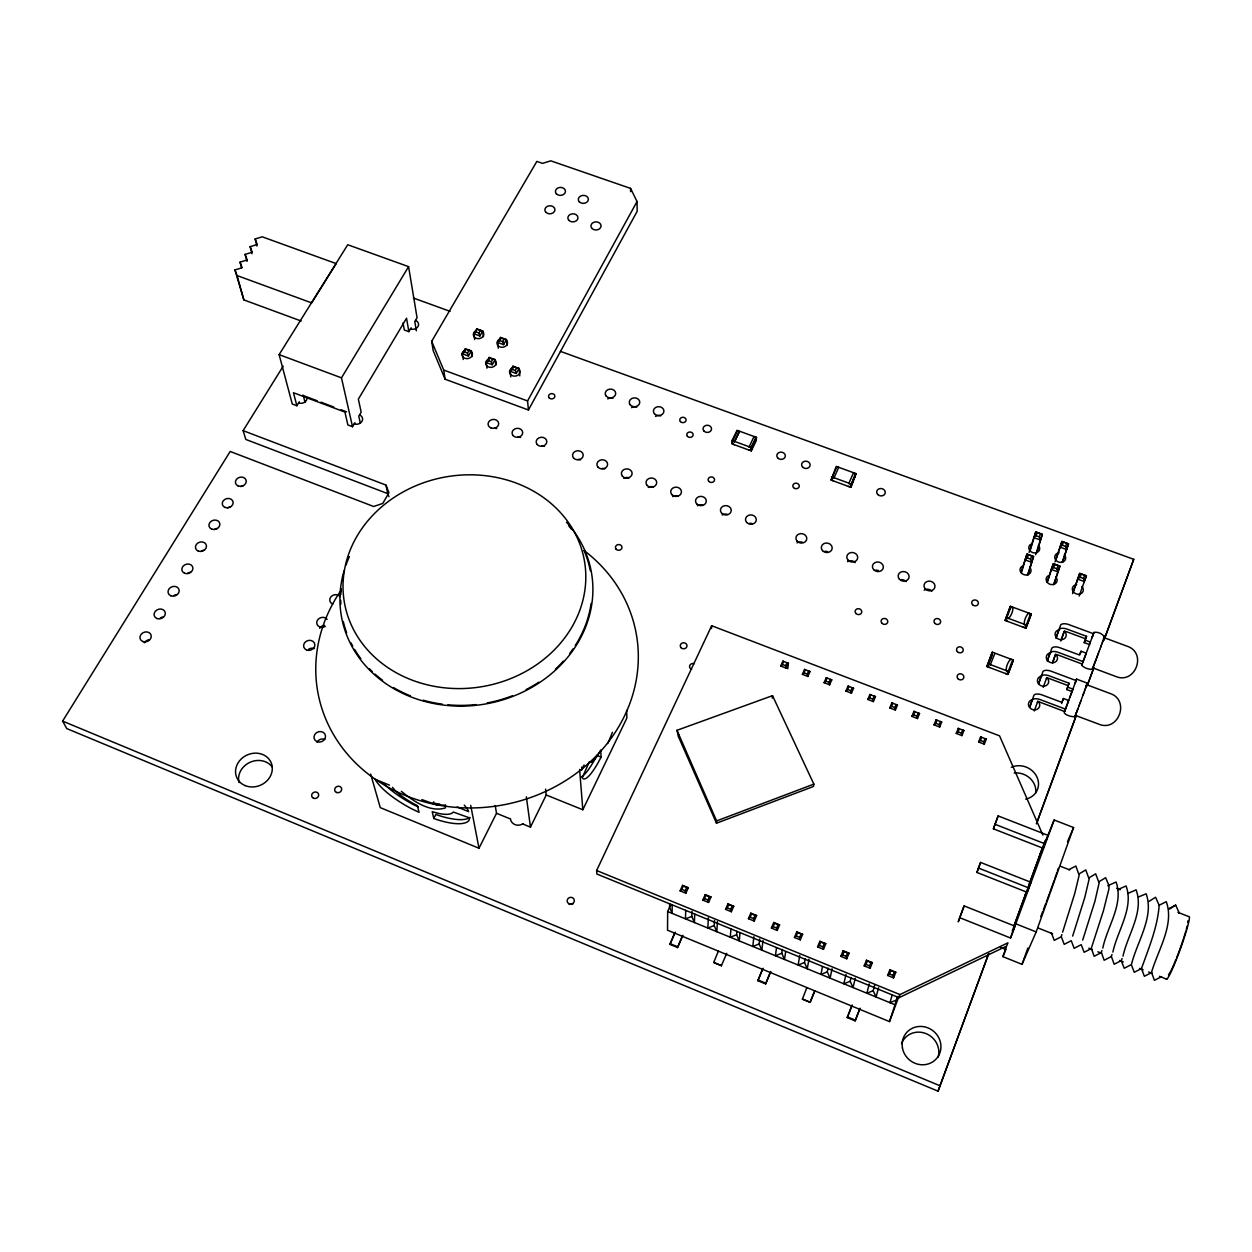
<?xml version="1.0" encoding="UTF-8"?>
<svg xmlns="http://www.w3.org/2000/svg" width="1252" height="1252" viewBox="0 0 1252 1252"><rect width="100%" height="100%" fill="white"/><g stroke="black" fill="none" stroke-linecap="round" stroke-linejoin="round"><path stroke-width="1.5" d="M670.837 904.476L667.66 911.55L667.519 930.189L889.515 1021.601L898.92 996.389M669.601 903.834L669.57 907.293L672.105 913.365L672.214 904.773M682.966 935.307L677.551 947.545L669.914 944.399L674.593 933.1M676.972 730.307L678.584 736.943L716.488 823.206L813.487 786.475L813.847 784.128L772.515 695.658L676.972 730.307L716.613 820.921L716.488 823.206M678.584 736.943L678.631 734.517M677.551 947.545L682.23 936.246M685.72 910.298L685.486 918.843L691.824 916.401L692.012 911.268M694.735 913.991L694.406 922.505L691.824 916.401M711.543 628.504L711.668 625.734L999.566 735.863L1042.9 835.147M732.076 440.501L731.888 443.818L751.31 450.923L756.239 440.688L756.474 437.371L737.052 430.297L732.076 440.501L751.544 447.621L751.31 450.923M732.655 441.095L734.486 441.768L739.447 431.549L737.631 430.891L732.655 441.095L732.514 443.678L734.314 444.71M708.382 917.841L707.834 928.014L714.172 925.557L714.501 920.455M734.486 441.768L739.447 431.549M1141.668 968.062C1148.882 947.701 1157.662 926.918 1159.149 905.274L1166.269 901.675C1174.673 924.758 1157.787 950.409 1151.449 972.632L1144.359 976.294L1141.386 968.234M713.718 962.491L721.418 965.668L713.718 962.491L718.351 951.113M717.459 921.55L716.801 931.691L714.172 925.557M748.884 450.031L750.731 450.329L754.831 441.815M750.731 450.329L750.903 447.762L749.103 446.729M755.66 440.109L755.832 437.527L754.033 436.494L749.072 447.089M730.949 928.812L730.276 937.216L736.614 934.743L736.912 931.378M581.883 766.991L581.617 770.09L584.089 765.003M740.042 932.537L739.275 940.909L736.614 934.743M772.265 698.162L772.515 695.658M753.861 936.746L752.796 946.449L759.15 943.977L759.729 938.969M787.758 668.787L788.384 663.247L782.907 661.15L780.716 666.048L786.209 668.145L788.384 663.247L786.976 662.793L785.661 665.72L786.209 668.145M770.825 971.474L765.629 983.916L757.867 980.723L762.452 969.267M763 940.487L761.842 950.158L759.15 943.977M765.629 983.916L770.199 972.46M831.078 480.064L836.242 466.417L856.024 473.616L850.844 487.294L831.078 480.064L833.441 474.884M832.064 477.403L833.926 478.076L838.715 467.309L836.806 466.996L832.064 477.403L831.735 479.939L833.535 480.971M776.475 948.03L775.426 955.73L781.78 953.241L782.328 949.392M848.371 486.386L850.28 486.699L855.351 473.757L853.535 472.708L848.778 483.507L850.64 484.18M850.844 487.294L856.024 473.616M785.646 951.786L784.503 959.455L781.78 953.241M1064.795 710.886C1060.882 714.61 1076 718.476 1075.155 715.831M799.731 955.511L798.134 965.042L804.488 962.553L805.146 958.719M808.948 959.282L807.258 968.782L804.488 962.553M802.375 999.096L810.201 1002.32L802.375 999.096L806.898 987.578M822.439 966.841L820.952 974.4L827.29 971.896L828.073 968.109M832.064 968.735L830.107 978.156L827.29 971.896M845.976 974.432L843.848 983.79L850.202 981.271L851.078 977.515M855.272 978.235L853.035 987.562L850.202 981.271M860.093 1008.22L855.132 1020.881L847.244 1017.626L851.704 1006.029M855.132 1020.881L859.592 1009.268M869.248 983.947L866.853 993.227L873.192 990.692L874.678 985.121M1074.795 716.911L1075.405 715.408L1098.489 724.047C1118.427 732.764 1130.556 699.962 1109.898 693.42L1086.752 684.734L1086.376 685.626M878.575 987.765L876.071 996.999L873.192 990.692M1111.306 956.262L1114.17 964.259L1121.229 960.613L1124.218 968.266L1131.292 964.619L1134.281 972.288L1141.354 968.625M986.905 666.533L992.273 652.167L1013.291 660.054L1012.367 662.997L1007.907 674.452L986.905 666.533L992.273 652.167M892.081 995.356L889.937 1002.696L896.276 1000.145L897.387 996.467M989.518 667.519L987.656 666.455L988.313 664.186L990.285 664.922L994.792 653.481M1074.998 683.498L1076.61 679.132L1087.331 683.154L1084.968 689.742M1061.414 936.12L1061.868 934.555M1005.106 620.46L1010.395 606.281L1031.21 613.996L1030.255 617.017L1025.904 628.207L1005.106 620.46L1010.395 606.281M1093.372 633.935C1093.685 629.49 1108.975 634.764 1102.887 641.04M1006.53 618.034C1009.644 621.79 1016.092 605.17 1010.943 606.86L1005.841 620.382L1007.688 621.43M1020.912 572.602L1026.953 554.104L1033.573 556.53L1028.002 574.95M1010.254 609.223L1010.943 606.86M1021.491 572.555L1026.953 554.104L1033.573 556.53L1027.469 575.012M889.515 1021.601L897.559 996.827M1029.097 552.398L1035.733 531.959L1042.321 534.354L1036.656 552.993M1030.161 550.614L1035.733 531.959L1042.321 534.354L1035.607 554.777M899.014 997.688L899.953 994.573L1007.954 942.819L1006.624 946.089L899.014 997.688L596.875 874.021L596.641 870.531L711.668 625.734M1005.278 673.466L1007.359 673.889L1011.882 661.776M1087.331 683.154L1085.484 688.35M1007.359 673.889L1008.063 671.62C1003.024 672.418 1009.722 655.485 1012.524 660.133M1007.907 674.452L1013.291 660.054M1023.291 627.236L1025.357 627.628L1030.443 614.09C1027.673 609.505 1021.116 626.094 1026.077 625.296L1025.357 627.628M1025.904 628.207L1031.21 613.996M1029.707 616.438L1030.443 614.09M1046.985 582.18L1053.276 563.729L1059.928 566.154L1053.949 584.481M1047.408 582.07L1053.276 563.729L1059.928 566.154L1053.574 584.59M1054.998 561.866L1061.915 541.474L1068.535 543.869L1062.463 562.414M1056.547 558.173L1061.915 541.474L1068.535 543.869L1062.134 562.398M1062.635 932.114L1074.732 893.521L1079.161 875.195L1075.844 866.04L1068.864 869.655M1082.291 663.732C1079.021 666.549 1093.622 672.027 1092.871 667.676M1072.651 936.089L1084.78 897.481L1089.13 879.092L1085.75 869.921L1079.13 873.896M1057.361 871.22L1058.3 868.34M1082.683 940.08L1094.874 901.456L1099.115 883.004L1095.672 873.802L1089.083 877.793M1029.613 707.177L1032.211 699.79A8.248 3.646 21.1 0 1 1039.504 699.352L1065.468 709.133L1064.591 711.512L1039.583 702.059A2.52 1.111 21.1 0 0 1037.345 702.184L1037.329 702.231M1030.193 706.05L1033.995 695.095A8.232 3.646 21.1 0 1 1041.288 694.641L1061.946 702.403M1038.597 683.561L1041.226 676.064A8.201 3.693 21 0 1 1048.519 675.564L1069.083 683.248L1068.191 685.658L1048.566 678.287A2.504 1.127 21 0 0 1046.343 678.443L1046.343 678.443M1038.503 684.343L1042.994 671.432A8.185 3.709 20.9 0 1 1050.272 670.9L1076.078 680.556L1069.803 697.505M1047.47 660.242L1050.146 652.636A8.154 3.756 20.8 0 1 1057.408 652.057L1083.105 661.604L1082.182 664.061L1057.455 654.812A2.488 1.142 20.8 0 0 1055.217 654.999L1052.682 662.261M1091.384 948.046L1103.435 910.752L1108.881 889.155L1109.006 885.618L1105.61 877.683L1099.037 881.705M1047.314 661.166L1051.883 648.051A8.138 3.772 20.8 0 1 1059.145 647.456L1079.6 655.046L1081.024 651.212L1086.235 653.153L1083.105 661.604M959.689 917.669L958.249 921.879L964.134 905.9L1014.871 926.151L1010.552 938.014L959.689 917.669L964.134 905.9M1056.234 637.19L1058.957 629.474A8.107 3.803 20.7 0 1 1066.203 628.817L1086.564 636.329L1085.64 638.817L1066.219 631.618A2.473 1.158 20.7 0 0 1063.997 631.806L1060.788 641.008M1055.968 638.442L1060.679 624.936A8.091 3.819 20.6 0 1 1067.925 624.278L1093.466 633.7L1082.667 662.778M1072.541 593.62L1079.709 573.4L1086.392 575.842L1079.146 596.046M1073.433 591.633L1079.709 573.4L1086.392 575.842L1084.232 581.523L1077.549 579.081L1080.116 577.235L1081.196 574.402M976.92 872.441L980.566 862.425L1030.85 882.253L1027.031 892.238L976.92 872.441L980.566 862.425M1046.093 839.826L1043.041 848.23L993.399 828.824L998.126 815.913L1047.924 835.319L1039.817 856.18L1042.853 847.839M1054.826 878.638L1056.891 872.66M1102.809 948.093C1107.175 926.605 1123.983 903.897 1116.08 882.018L1107.77 885.759M1034.293 710.98L1037.892 701.042M998.126 815.913L993.399 828.824M1043.229 687.379L1046.828 677.41M1052.525 663.122L1055.671 654.076M1061.211 640.179L1064.419 631.008M1112.887 952.099C1117.394 930.643 1134.109 907.841 1126.08 885.947L1117.723 889.656M1054.262 880.203L1049.943 892.253M1101.306 952.287L1104.139 960.268L1111.197 956.622L1112.011 954.509M1006.248 947.482L1002.915 956.653L1022.008 964.337L1027.861 948.061M1022.008 964.337L1036.187 931.926L1073.574 827.541L1054.137 819.997L1047.924 835.319M1101.948 950.503L1101.181 952.631L1094.138 956.278L1091.337 948.312M1122.997 956.121C1127.645 934.681 1144.265 911.8 1136.096 889.859L1127.676 893.552M1095.563 660.806L1092.824 667.895L1115.704 676.44C1135.392 684.828 1147.411 652.636 1126.972 646.157L1104.076 637.675L1102.402 642.386M1094.029 632.197L1093.732 633.027M1013.76 926.496L1026.734 890.845M1028.706 885.446L1041.805 849.451M1012.258 930.956L1045.217 840.468M1027.031 892.238L1028.565 887.997M1010.552 938.014L1054.137 819.997M1084.389 691.323L1085.202 689.163M1101.838 643.904L1102.636 641.76M1083.074 694.907L1084.545 690.947M1100.555 647.409L1101.995 643.512M283.171 366.21L243.123 430.641L385.945 485.072L388.934 492.709L382.783 503.429L373.644 506.497L230.18 451.471L62.6 721.105L66.779 728.586L938.045 1091.165L988.532 953.852M1036.343 823.847L1076.063 715.815M1087.518 684.703L1093.575 668.224M1104.342 638.927L1133.749 559.315L560.395 351.342M938.045 1091.165L988.72 953.742M1036.625 823.487L1076.423 715.252M1087.206 685.908L1093.951 667.551M1104.076 640.038L1133.749 559.315M1062.525 700.87L1063.418 698.491L1068.692 700.478L1065.468 709.133M1066.751 689.555L1067.643 687.145L1072.901 689.116L1071.994 691.527L1066.751 689.555L1069.083 683.248M1080.116 653.669L1081.024 651.212M1084.232 642.62L1085.155 640.132L1090.351 642.073L1089.428 644.545L1084.232 642.62L1086.564 636.329M1092.526 636.266L1093.419 633.856M1099.851 649.303L1101.306 645.406M1083.825 692.904L1080.617 701.574M1046.328 902.035L1049.348 893.85M1072.463 690.228L1064.654 711.355M1098.145 653.951L1099.115 651.275M1098.959 651.744L1099.757 649.569M1061.555 703.483L1063.418 698.491M1092.965 635.03L1091.885 637.894M1075.609 681.808L1076.61 679.132M1096.533 658.239L1097.644 655.25M1078.989 705.909L1080.132 702.857M1097.331 656.126L1098.38 653.262M1079.787 703.78L1080.867 700.854M1082.276 663.857L1081.65 665.485M1095.062 662.167L1096.22 659.053M1095.782 660.273L1096.924 657.19M1077.518 709.837L1079.396 704.813M1078.035 708.429L1075.405 715.408M1043.401 909.813L1045.749 903.584M1084.232 581.523L1083.465 578.471L1084.545 575.623M1093.825 665.438L1094.952 662.418M1076.297 713.077L1077.44 710.04M1103.528 638.943L1104.624 636.141M1093.935 665.109L1092.26 669.444M1076.423 712.701L1075.405 715.299M1086.282 685.814L1086.752 684.734M1040.756 916.652L1042.744 911.519M1054.716 564.715L1053.621 567.547L1051.07 569.378L1057.737 571.82L1056.954 568.768L1058.05 565.935M1063.355 542.413L1062.275 545.215L1059.74 547.046L1066.375 549.471L1065.593 546.42L1066.673 543.618M887.637 975.449L889.483 974.009L890.814 970.582L889.843 969.768L887.637 975.449L893.599 977.89L895.806 972.194L889.843 969.768M978.594 741.998L980.426 740.448L981.615 737.397L980.582 736.912L978.594 741.998L984.291 744.173L986.263 739.087L980.582 736.912M893.599 977.89L893.067 975.464L894.397 972.053L895.806 972.194M984.291 744.173L983.837 741.747L985.027 738.696L986.263 739.087M1121.51 960.034L1122.089 958.516M847.244 1017.626L852.236 1004.98M988.955 662.543L992.179 654.373M870.14 968.312L869.592 965.902L870.938 962.491L872.362 962.647L870.14 968.312L864.193 965.887L866.431 960.237L872.362 962.647M961.927 735.597L961.473 733.171L962.678 730.135L963.93 730.526L961.927 735.597L956.262 733.422L958.265 728.367L963.93 730.526M987.656 666.455L992.163 655.031M1028.361 555.074L1027.25 557.891L1024.731 559.722L1031.351 562.148L1030.568 559.096L1031.679 556.295M1037.141 532.882L1036.046 535.668L1033.526 537.515L1040.115 539.909L1039.332 536.873L1040.443 534.088M1103.654 638.677L1104.029 637.753M864.193 965.887L866.024 964.447L867.37 961.035L866.431 960.237M956.262 733.422L958.077 731.872L959.267 728.836L958.265 728.367M846.759 958.782L849.028 953.148L843.112 950.737L840.843 956.371L846.759 958.782L846.211 956.371L847.573 952.975L849.028 953.148M939.657 727.052L941.676 722.013L936.042 719.853L934.023 724.877L939.657 727.052L939.188 724.626L940.408 721.606L941.676 722.013M840.843 956.371L842.659 954.916L844.02 951.536L843.112 950.737M934.023 724.877L935.807 723.327L937.012 720.307L936.042 719.853M810.341 1001.584L814.708 990.802M810.201 1002.32L814.567 991.568M1039.661 855.711L1043.464 846.508M1044.058 845.037L1047.329 836.962M817.603 946.903L819.387 945.432L820.764 942.067L819.888 941.285L817.603 946.903L823.487 949.298L825.772 943.679L819.888 941.285M911.863 716.379L913.631 714.814L914.852 711.809L913.913 711.355L911.863 716.379L917.481 718.538L919.531 713.515L913.913 711.355M823.487 949.298L822.924 946.872L824.301 943.507L825.772 943.679M917.481 718.538L916.996 716.113L918.232 713.092L919.531 713.515M1025.419 894.444L1026.812 891.017M1029.081 886.588L1030.85 882.253M1013.165 930.314L1014.871 926.151M1002.915 956.653L1005.857 949.47L1000.489 947.31M1131.573 964.04C1137.082 941.739 1154.407 916.683 1146.143 893.787L1138.522 896.964M800.31 939.845L799.746 937.419L801.123 934.07L802.626 934.258L800.31 939.845L794.441 937.451L796.757 931.864L802.626 934.258M895.383 710.056L894.898 707.63L896.135 704.626L897.449 705.048L895.383 710.056L889.781 707.912L891.862 702.904L897.449 705.048M794.441 937.451L796.209 935.995L797.602 932.63L796.757 931.864M889.781 707.912L891.534 706.347L892.786 703.342L891.862 702.904M777.242 930.439L779.573 924.868L773.736 922.489L771.388 928.061L777.242 930.439L776.647 928.014L778.055 924.68L779.573 924.868M873.38 701.605L875.477 696.628L869.905 694.5L867.808 699.461L873.38 701.605L872.879 699.179L874.131 696.19L875.477 696.628M757.867 980.723L763.094 968.281M771.388 928.061L773.141 926.59L774.55 923.24L773.736 922.489M867.808 699.461L869.53 697.896L870.782 694.907L869.905 694.5M748.43 918.702L750.809 913.162L756.615 915.525L754.252 921.065L748.43 918.702L750.151 917.215L751.576 913.897L750.809 913.162M845.898 691.057L848.027 686.112L853.567 688.24L851.454 693.185L845.898 691.057L847.604 689.492L848.887 686.519L848.027 686.112M754.252 921.065L753.657 918.639L755.066 915.322L756.615 915.525M851.454 693.185L850.937 690.775L852.221 687.802L853.567 688.24M721.418 965.668L726.723 953.32M1067.502 841.735L1073.574 827.541M731.356 911.738L730.745 909.312L732.185 905.994L733.75 906.213L731.356 911.738L725.565 909.375L727.96 903.85L733.75 906.213M829.622 684.813L829.09 682.387L830.389 679.429L831.766 679.867L829.622 684.813L824.098 682.684L826.242 677.755L831.766 679.867M725.565 909.375L727.271 907.888L728.711 904.586L727.96 903.85M824.098 682.684L825.772 681.119L827.056 678.161L826.242 677.755M708.569 902.442L707.943 900.016L709.399 896.714L710.98 896.948L708.569 902.442L702.795 900.094L705.22 894.601L710.98 896.948M807.869 676.471L807.337 674.045L808.636 671.088L810.028 671.542L807.869 676.471L802.36 674.343L804.535 669.429L810.028 671.542M702.795 900.094L704.469 898.607L705.925 895.305L705.22 894.601M802.36 674.343L804.034 672.778L805.333 669.82L804.535 669.429M669.914 944.399L675.344 932.177M685.861 893.192L688.303 887.715L682.559 885.367L680.118 890.845L685.861 893.192L685.235 890.767L686.691 887.48L688.303 887.715M680.118 890.845L681.777 889.358L683.248 886.072L682.559 885.367M780.716 666.048L782.359 664.468L783.674 661.525L782.907 661.15M851.063 484.978L854.975 476.292M607.674 743.532L608.738 741.247A53.194 9.859 -68.4 0 0 612.431 732.295M545.575 789.151L546.232 794.989L582.822 809.762L626.876 718.022L626.642 710.353M750.903 447.762L755.832 437.527M751.544 447.621L756.474 437.371M523.133 824.145L530.472 827.118L546.248 794.989M370.686 774.112L380.264 807.618L479 848.246L496.512 813.284L495.213 805.615M433.787 818.448L432.206 811.703L439.327 813.581A35.901 11.237 27 0 0 453.287 812.032L469.75 817.963L468.952 820.545A53.852 16.871 27 0 1 436.165 819.356L433.787 818.448L435.868 814.41L438.247 815.318A53.805 16.949 27 0 0 469.876 817.493M433.724 801.843L433.208 802.861L435.352 803.44A23.913 7.528 27 0 0 439.624 803.972M601.101 757.116L597.767 763.36A53.194 9.859 -68.4 0 1 582.243 777.695L589.41 761.639L590.881 762.358A35.463 6.573 -68.4 0 0 599.771 751.795L600.694 750.058L601.101 757.116L596.891 755.441L593.542 761.67A53.179 9.969 -68.4 0 1 581.304 776.866M528.438 409.983L637.174 211.306L637.033 201.541L630.57 188.395L550.786 160.835L542.507 163.37L536.842 161.414L431.69 341.295L433.161 350.544L445.102 379.215L528.438 409.983L527.562 400.953L637.033 201.541M513.023 366.179L513.696 366.867L512.271 369.418L510.174 371.281L516.215 373.503L519.048 368.385L513.023 366.179L510.174 371.281L510.769 376.899M516.215 373.503L515.292 370.529L516.716 367.963L519.048 368.385L519.799 375.882M492.271 364.723L495.15 359.637L489.141 357.446L486.261 362.532L492.271 364.723L491.347 361.765L492.787 359.214L495.15 359.637L495.792 365.287M503.617 344.629L506.45 339.605L500.471 337.43L497.623 342.453L503.617 344.629L502.709 341.671L504.118 339.151L506.45 339.605L507.06 345.286M486.95 368.166L486.261 362.532L488.343 360.654L489.782 358.119L489.141 357.446M498.265 348.134L497.623 342.453L499.704 340.575L501.129 338.071L500.471 337.43M465.353 348.745L464.523 351.937L462.457 353.815L468.436 356.006L471.331 350.936L465.353 348.745L462.457 353.815L463.24 359.465M476.793 328.822L475.995 331.952L473.929 333.815L479.892 335.99L482.756 330.982L476.793 328.822L473.929 333.815L474.664 339.527M468.436 356.006L467.512 353.033L468.968 350.513L471.331 350.936L472.082 356.601M479.892 335.99L478.968 333.032L480.408 330.528L482.756 330.982L483.444 336.694M416.337 330.81L414.803 321.639L417.072 317.805L408.59 266.645L347.743 244.75L279.118 354.629L292.264 404.005L296.865 405.742L293.453 392.737L344.91 412.065L347.868 424.96L352.532 426.713L354.942 422.66M403.066 322.985L404.302 329.98L408.872 331.639L411.157 327.789M352.532 426.713L341.483 377.854L408.59 266.645M296.865 405.742L299.322 401.735M1168.476 974.776L1169.556 973.289M1091.181 948.64L1084.138 952.287L1081.212 944.681L1074.169 948.312L1071.243 940.706L1064.216 944.352L1061.289 936.746L1054.262 940.377L1051.367 932.787M1169.29 908.42L1175.675 905.118L1179.337 913.178L1178.695 912.708M1175.675 905.118L1169.227 909.218M1161.543 976.654L1154.454 980.332L1151.433 972.241M716.613 820.921L813.847 784.128M245.095 254.391L252.215 252.215L250.134 246.675L257.239 244.5L255.142 238.991L262.231 236.816L336.193 263.609L311.654 302.89L237.035 275.55L234.953 269.931L242.121 267.725L240.04 262.153L247.176 259.946L245.095 254.391L246.988 261.418M445.243 805.177L436.792 804.942L421.814 799.59M413.379 298.023L450.125 311.357M477.419 329.448L480.408 330.528M501.129 338.071L504.118 339.151M475.995 331.952L478.968 333.032M499.704 340.575L502.709 341.671M1036.046 535.668L1039.332 536.873M1062.275 545.215L1065.593 546.42M831.5 476.809L851.313 484.039M465.979 349.418L468.968 350.513M489.782 358.119L492.787 359.214M513.696 366.867L516.716 367.963M464.523 351.937L467.512 353.033M488.343 360.654L491.347 361.765M512.271 369.418L515.292 370.529M1027.25 557.891L1030.568 559.096M1053.621 567.547L1056.954 568.768M1080.116 577.235L1083.465 578.471M431.69 341.295L443.709 370.06L527.562 400.953M234.953 269.931L243.858 299.901L301.184 321.028M1005.982 617.455L1026.843 625.217M279.118 354.629L341.483 377.854M302.608 395.319L317.257 400.812M320.919 402.189L333.736 407.01M341.06 409.764L346.554 411.814M987.75 663.607L1008.815 671.542M388.949 496.684L387.76 493.648L245.83 439.452L243.123 430.641M782.359 664.468L785.661 665.72M804.034 672.778L807.337 674.045M825.772 681.119L829.09 682.387M847.604 689.492L850.937 690.775M869.53 697.896L872.879 699.179M891.534 706.347L894.898 707.63M913.631 714.814L916.996 716.113M935.807 723.327L939.188 724.626M958.077 731.872L961.473 733.171M980.426 740.448L983.837 741.747M994.964 824.27L1044.857 843.754M1060.694 866.384L1069.709 869.921M1116.628 888.31L1120.227 889.734M1177.976 912.364L1188.805 916.605A33.319 2.786 -70.1 0 1 1186.52 930.424L1184.204 937.858A33.319 2.786 -70.1 0 1 1169.947 974.291L1167.991 977.781A33.319 2.786 -70.1 0 1 1166.207 978.485M978.438 868.043L1028.784 887.934M1038.111 928.014L1052.603 933.773M1088.833 948.202L1092.448 949.642M1097.879 951.802L1101.51 953.257M1119.617 960.456L1123.247 961.912M1139.539 968.391L1143.17 969.831M1148.6 972.006L1152.231 973.446M1159.477 976.325L1166.723 979.221M1016.311 924.007L1036.187 931.926M683.248 886.072L686.691 887.48M705.925 895.305L709.399 896.714M728.711 904.586L732.185 905.994M751.576 913.897L755.066 915.322M774.55 923.24L778.055 924.68M797.602 932.63L801.123 934.07M820.764 942.067L824.301 943.507M844.02 951.536L847.573 952.975M867.37 961.035L870.938 962.491M890.814 970.582L894.397 972.053M496.512 813.284L509.548 818.605M681.777 889.358L685.235 890.767M704.469 898.607L707.943 900.016M727.271 907.888L730.745 909.312M750.151 917.215L753.657 918.639M773.141 926.59L776.647 928.014M796.209 935.995L799.746 937.419M819.387 945.432L822.924 946.872M842.659 954.916L846.211 956.371M866.024 964.447L869.592 965.902M889.483 974.009L893.067 975.464M457.168 806.961L468.624 811.64L468.232 810.513A53.852 16.871 27 0 0 464.257 805.083M389.513 785.16L375.271 779.323L375.741 780.465A53.852 16.871 27 0 0 411.548 808.745L419.044 812.345L417.37 805.568L415.304 804.582A35.901 11.237 27 0 1 394.881 790.215L392.486 787.336M596.641 870.531L899.953 994.573M667.66 911.55L894.57 1004.589M669.93 943.617L677.567 946.762M757.961 979.956L765.723 983.164M847.416 1016.89L855.304 1020.161M62.6 721.105L940.158 1085.844M418.137 806.883L413.645 804.723A53.805 16.949 27 0 1 383.456 783.267M1149.086 901.315L1155.58 897.246L1159.149 905.274M401.344 791.327C413.066 800.857 429.733 812.783 445.289 807.963L445.665 805.192M237.035 275.55L243.858 299.901M240.04 262.153L241.589 267.803M250.134 246.675L251.996 253.718M255.142 238.991L256.989 246.049M303.25 395.319L305.065 402.44M360.326 423.223L358.776 416.18L361.171 412.143L358.354 399.169L406.54 318.227L408.872 331.639M385.945 485.072L387.76 493.648M470.705 805.349L479 848.246M443.709 370.06L445.102 379.215M526.356 796.804L530.472 827.118M579.613 769.432L582.822 809.762M630.57 188.395L630.632 191.666M239.022 782.594A18.608 16.433 -24.2 0 1 249.852 762.374A18.608 16.433 -24.2 0 1 272.341 767.147M1011.334 767.257A18.53 16.605 23.3 0 1 1037.032 777.195A18.53 16.605 23.3 0 1 1025.685 799.136M1014.198 773.016A18.404 16.526 23.5 0 1 1035.733 792.954M901.503 1043.636A19.688 18.623 39.5 0 1 925.384 1033.354A19.688 18.623 39.5 0 1 938.202 1057.079M569.331 904.476A3.568 3.396 -13.6 0 1 572.868 904.069M691.62 669.351A3.38 3.052 1.7 0 1 689.836 665.344A3.38 3.052 1.7 0 1 694.265 663.748M1047.267 678.036A5.728 5.024 20.1 0 1 1046.015 685.658A5.728 5.024 20.1 0 1 1037.798 682.575A5.728 5.024 20.1 0 1 1041.899 676.033M1038.331 701.621A5.759 5.086 20.6 0 1 1037.063 709.336A5.759 5.086 20.6 0 1 1028.8 706.206A5.759 5.086 20.6 0 1 1032.947 699.586M1064.795 631.728A5.665 4.898 19.2 0 1 1063.59 639.162A5.665 4.898 19.2 0 1 1055.452 636.141A5.665 4.898 19.2 0 1 1059.489 629.756M1056.078 654.749A5.697 4.961 19.7 0 1 1054.857 662.277A5.697 4.961 19.7 0 1 1046.672 659.225A5.697 4.961 19.7 0 1 1050.757 652.762M523.007 823.722A8.107 7.512 -13.6 0 1 510.346 818.558M1064.278 554.746A5.54 4.726 17.1 0 1 1063.089 561.913A5.54 4.726 17.1 0 1 1055.123 559.002A5.54 4.726 17.1 0 1 1059.082 552.852M1038.331 545.293A5.524 4.711 16 0 1 1037.877 551.976A5.524 4.711 16 0 1 1030.161 551.005A5.524 4.711 16 0 1 1030.631 544.323M1029.66 567.312A5.556 4.758 16.2 0 1 1029.175 574.073A5.556 4.758 16.2 0 1 1021.429 573.087A5.556 4.758 16.2 0 1 1021.914 566.327M1055.733 576.875A5.571 4.773 17.4 0 1 1055.295 583.667A5.571 4.773 17.4 0 1 1047.517 582.681A5.571 4.773 17.4 0 1 1047.955 575.889M1081.916 586.484A5.603 4.789 18.5 0 1 1080.758 593.761A5.603 4.789 18.5 0 1 1072.714 590.803A5.603 4.789 18.5 0 1 1076.673 584.559M317.069 742.123A5.822 5.164 -20.7 0 1 324.816 739.369M144.246 642.808A5.744 4.867 -22.1 0 1 149.129 639.819M160.287 617.987A5.697 4.82 -21.1 0 1 163.073 617.033M174.091 595.451A5.665 4.773 -20.1 0 1 176.861 594.512M187.737 573.181A5.618 4.726 -19.1 0 1 190.492 572.258M201.228 551.162A5.571 4.679 -18.2 0 1 203.966 550.254M214.577 529.393A5.54 4.632 -17.2 0 1 217.285 528.5M227.754 507.874A5.493 4.585 -16.4 0 1 230.446 506.982M240.791 486.605A5.446 4.554 -15.5 0 1 243.467 485.729M607.721 398.918A5.227 4.398 -1.8 0 1 612.901 398.418M631.587 407.651A5.227 4.413 -0.9 0 1 636.783 407.135M655.563 416.415A5.243 4.429 0 0 1 660.759 415.899M308.649 649.178A5.681 4.945 -17.7 0 1 314.236 648.583M325.348 626.329A5.665 4.914 -16.4 0 1 317.601 625.311A5.665 4.914 -16.4 0 1 319.354 618.332A5.665 4.914 -16.4 0 1 327.101 619.349M319.714 628.316A5.634 4.898 -16.6 0 1 324.425 625.358M332.75 604.09A5.634 4.867 -15.3 0 1 331.217 596.515A5.634 4.867 -15.3 0 1 340.043 596.625M342.625 577.642A5.587 4.82 -14.3 0 1 343.236 575.153M359.496 414.96A5.79 4.82 -10.8 0 1 361.985 421.345A5.79 4.82 -10.8 0 1 354.222 423.88M415.476 320.481A5.618 4.585 -7.7 0 1 417.996 326.553A5.618 4.585 -7.7 0 1 410.468 328.947M307.022 397.964A5.775 4.758 -12 0 1 304.33 402.377A5.775 4.758 -12 0 1 298.586 402.925M648.254 487.482A5.337 4.601 -0.4 0 1 653.56 486.95M672.778 496.606A5.352 4.632 0.7 0 1 678.083 496.074M541.803 446.041A5.305 4.507 -4.7 0 1 544.495 446.385M797.054 542.867A5.415 4.726 6.6 0 1 802.407 542.304M824.818 551.334A5.431 4.742 7.9 0 1 827.603 551.678M847.557 561.663A5.446 4.758 9.2 0 1 855.194 562.633M875.539 570.208A5.478 4.773 10.5 0 1 878.356 570.568M901.08 579.707A5.493 4.789 11.8 0 1 906.213 581.601M924.179 590.177A5.509 4.805 13.1 0 1 931.879 591.163M494.039 428.262A5.29 4.46 -6.3 0 1 496.731 428.607M697.411 505.777A5.368 4.648 1.8 0 1 702.732 505.229M722.154 514.979A5.384 4.664 2.9 0 1 727.475 514.447M602.102 468.467A5.321 4.57 -2.4 0 1 604.826 468.811M577.908 459.468A5.305 4.538 -3.4 0 1 580.615 459.813M623.84 478.389A5.337 4.585 -1.4 0 1 629.13 477.857M517.874 437.136A5.29 4.476 -5.5 0 1 520.566 437.464M749.572 523.336A5.384 4.695 4.1 0 1 752.342 523.696M506.575 340.341A5.258 4.335 -5.1 0 1 505.245 346.428A5.258 4.335 -5.1 0 1 497.936 345.521A5.258 4.335 -5.1 0 1 499.282 339.449M482.912 331.749A5.243 4.319 -5.8 0 1 481.55 337.79A5.243 4.319 -5.8 0 1 474.258 336.898A5.243 4.319 -5.8 0 1 475.635 330.841M469.453 350.263A5.29 4.366 -6.4 0 1 471.441 356.679A5.29 4.366 -6.4 0 1 463.381 357.462A5.29 4.366 -6.4 0 1 464.21 350.763M495.291 360.357A5.29 4.382 -5.7 0 1 493.93 366.507A5.29 4.382 -5.7 0 1 486.574 365.6A5.29 4.382 -5.7 0 1 487.951 359.449M519.157 369.09A5.29 4.413 -5 0 1 517.827 375.271A5.29 4.413 -5 0 1 510.472 374.364A5.29 4.413 -5 0 1 511.802 368.182M1187.741 920.924A28.812 2.41 -70.1 0 1 1187.772 922.646M1187.131 926.104A28.812 2.41 -70.1 0 1 1186.333 929.266M1185.832 931.065A28.812 2.41 -70.1 0 1 1183.969 937.216M1183.437 938.875A28.812 2.41 -70.1 0 1 1176.473 958.203M1175.816 959.846A28.812 2.41 -70.1 0 1 1169.775 972.992M584.136 550.583A161.868 144.293 -10.9 0 1 603.182 748.383A161.868 144.293 -10.9 0 1 383.441 784.534A161.868 144.293 -10.9 0 1 340.888 590.6M566.514 522.209A126.906 111.225 -9.9 0 1 491.457 702.81A126.906 111.225 -9.9 0 1 344.159 570.63M345.896 565.309A126.906 111.225 -9.9 0 1 349.418 556.624M591.116 603.417A126.123 110.552 -9.9 0 1 575.263 645.547M573.103 648.802A126.123 110.552 -9.9 0 1 569.644 653.575M563.353 661.134A126.123 110.552 -9.9 0 1 555.434 669.163M538.814 682.183A126.123 110.552 -9.9 0 1 526.106 689.617M512.475 695.752A126.123 110.552 -9.9 0 1 487.2 702.935M476.026 704.579A126.123 110.552 -9.9 0 1 447.856 704.798M442.332 704.172A126.123 110.552 -9.9 0 1 423.176 700.212M410.406 695.877A126.123 110.552 -9.9 0 1 393.394 687.52M382.58 680.305A126.123 110.552 -9.9 0 1 375.068 674.155M372.22 671.526A126.123 110.552 -9.9 0 1 369.481 668.803M360.826 658.708A126.123 110.552 -9.9 0 1 354.566 649.381M352.72 646.142A126.123 110.552 -9.9 0 1 350.998 642.839M346.632 632.698A126.123 110.552 -9.9 0 1 343.283 621.508M340.841 604.2A126.123 110.552 -9.9 0 1 340.732 600.35M340.841 594.528A126.123 110.552 -9.9 0 1 341.295 588.69M568.862 526.028A126.123 110.552 -9.9 0 1 571.288 529.048M584.058 550.614A126.123 110.552 -9.9 0 1 590.318 570.74M245.189 785.614A18.733 16.511 -24 0 0 272.31 767.992A18.733 16.511 -24 0 0 244.281 756.552A18.733 16.511 -24 0 0 245.189 785.614M902.442 1047.955A19.829 18.749 38.9 0 0 934.07 1060.913A19.829 18.749 38.9 0 0 928.108 1027.939A19.829 18.749 38.9 0 0 902.442 1047.955M616.047 549.127A3.287 2.88 -2.1 0 0 621.712 548.548A3.287 2.88 -2.1 0 0 618.347 544.557A3.287 2.88 -2.1 0 0 616.047 549.127M957.89 678.662A3.412 3.036 16.7 0 0 963.664 678.036A3.412 3.036 16.7 0 0 959.846 673.795A3.412 3.036 16.7 0 0 957.89 678.662M336.553 792.469A3.568 3.193 -22 0 0 341.686 789.089A3.568 3.193 -22 0 0 336.287 786.866A3.568 3.193 -22 0 0 336.553 792.469M569.253 903.881A3.599 3.412 -13.3 0 0 574.308 900.329A3.599 3.412 -13.3 0 0 568.658 897.997A3.599 3.412 -13.3 0 0 569.253 903.881M313.516 798.244A3.568 3.193 -23.1 0 0 318.681 794.863A3.568 3.193 -23.1 0 0 313.282 792.641A3.568 3.193 -23.1 0 0 313.516 798.244M855.867 613.402A3.349 2.958 10.3 0 0 861.564 612.807A3.349 2.958 10.3 0 0 857.902 608.691A3.349 2.958 10.3 0 0 855.867 613.402M793.533 487.607A3.224 2.77 5.8 0 0 799.058 487.044A3.224 2.77 5.8 0 0 795.583 483.194A3.224 2.77 5.8 0 0 793.533 487.607M687.411 436.338A3.193 2.707 1.2 0 0 692.888 435.79A3.193 2.707 1.2 0 0 689.555 432.018A3.193 2.707 1.2 0 0 687.411 436.338M708.757 481.347A3.224 2.77 2.2 0 0 714.297 480.799A3.224 2.77 2.2 0 0 710.901 476.949A3.224 2.77 2.2 0 0 708.757 481.347M680.947 647.581A3.365 3.02 1.1 0 0 686.722 646.971A3.365 3.02 1.1 0 0 683.216 642.777A3.365 3.02 1.1 0 0 680.947 647.581M549.127 397.839A3.161 2.645 -3.9 0 0 554.589 397.291A3.161 2.645 -3.9 0 0 551.428 393.613A3.161 2.645 -3.9 0 0 549.127 397.839M680.399 421.564A3.177 2.692 1 0 0 685.861 421.016A3.177 2.692 1 0 0 682.559 417.292A3.177 2.692 1 0 0 680.399 421.564M957.342 651.619A3.396 2.989 15.9 0 0 963.07 650.993A3.396 2.989 15.9 0 0 959.267 646.814A3.396 2.989 15.9 0 0 957.342 651.619M881.877 623.199A3.349 2.958 11.8 0 0 887.574 622.588A3.349 2.958 11.8 0 0 883.881 618.457A3.349 2.958 11.8 0 0 881.877 623.199M934.774 623.277A3.365 2.958 14.1 0 0 940.471 622.667A3.365 2.958 14.1 0 0 936.731 618.535A3.365 2.958 14.1 0 0 934.774 623.277M972.538 604.669A3.349 2.911 15.2 0 0 978.203 604.059A3.349 2.911 15.2 0 0 974.432 599.974A3.349 2.911 15.2 0 0 972.538 604.669M317.069 741.669A5.853 5.196 -20.4 0 0 325.536 736.192A5.853 5.196 -20.4 0 0 316.662 732.592A5.853 5.196 -20.4 0 0 317.069 741.669M142.775 641.525A5.79 4.898 -22 0 0 151.273 636.313A5.79 4.898 -22 0 0 142.759 632.87A5.79 4.898 -22 0 0 142.775 641.525M156.891 618.519A5.744 4.851 -20.9 0 0 165.327 613.355A5.744 4.851 -20.9 0 0 156.844 609.974A5.744 4.851 -20.9 0 0 156.891 618.519M170.851 595.78A5.697 4.805 -19.9 0 0 179.208 590.694A5.697 4.805 -19.9 0 0 170.773 587.329A5.697 4.805 -19.9 0 0 170.851 595.78M184.639 573.306A5.65 4.758 -19 0 0 192.933 568.267A5.65 4.758 -19 0 0 184.529 564.965A5.65 4.758 -19 0 0 184.639 573.306M198.27 551.099A5.618 4.711 -18 0 0 206.486 546.122A5.618 4.711 -18 0 0 198.129 542.836A5.618 4.711 -18 0 0 198.27 551.099M211.745 529.142A5.571 4.664 -17.1 0 0 219.898 524.228A5.571 4.664 -17.1 0 0 211.572 520.973A5.571 4.664 -17.1 0 0 211.745 529.142M225.063 507.436A5.524 4.617 -16.2 0 0 233.154 502.568A5.524 4.617 -16.2 0 0 224.875 499.36A5.524 4.617 -16.2 0 0 225.063 507.436M238.224 485.979A5.493 4.57 -15.4 0 0 246.268 481.175A5.493 4.57 -15.4 0 0 238.005 477.998A5.493 4.57 -15.4 0 0 238.224 485.979M606.218 396.148A5.258 4.413 -1.7 0 0 615.264 395.256A5.258 4.413 -1.7 0 0 609.912 389.122A5.258 4.413 -1.7 0 0 606.218 396.148M630.272 404.928A5.258 4.429 -0.9 0 0 639.334 404.036A5.258 4.429 -0.9 0 0 633.935 397.886A5.258 4.429 -0.9 0 0 630.272 404.928M654.436 413.77A5.274 4.46 0 0 0 663.513 412.863A5.274 4.46 0 0 0 658.051 406.681A5.274 4.46 0 0 0 654.436 413.77M306.584 649.991A5.712 4.977 -17.6 0 0 314.862 644.764A5.712 4.977 -17.6 0 0 306.208 641.321A5.712 4.977 -17.6 0 0 306.584 649.991M802.548 467.012A4.272 3.646 6 0 0 809.856 466.26A4.272 3.646 6 0 0 805.255 461.19A4.272 3.646 6 0 0 802.548 467.012M877.668 494.446A4.319 3.693 9.3 0 0 885.007 493.695A4.319 3.693 9.3 0 0 880.266 488.53A4.319 3.693 9.3 0 0 877.668 494.446M703.937 431.001A4.241 3.584 1.9 0 0 711.214 430.265A4.241 3.584 1.9 0 0 706.77 425.273A4.241 3.584 1.9 0 0 703.937 431.001M777.727 457.935A4.272 3.631 5 0 0 785.035 457.199A4.272 3.631 5 0 0 780.465 452.144A4.272 3.631 5 0 0 777.727 457.935M647.049 485.369A5.384 4.632 -0.4 0 0 656.298 484.43A5.384 4.632 -0.4 0 0 650.743 478.014A5.384 4.632 -0.4 0 0 647.049 485.369M671.776 494.571A5.384 4.648 0.7 0 0 681.041 493.632A5.384 4.648 0.7 0 0 675.438 487.169A5.384 4.648 0.7 0 0 671.776 494.571M537.139 444.476A5.337 4.523 -4.6 0 0 546.341 443.568A5.337 4.523 -4.6 0 0 541.02 437.277A5.337 4.523 -4.6 0 0 537.139 444.476M797.101 541.193A5.462 4.742 6.5 0 0 806.429 540.222A5.462 4.742 6.5 0 0 800.544 533.618A5.462 4.742 6.5 0 0 797.101 541.193M822.501 550.645A5.478 4.773 7.8 0 0 831.844 549.675A5.478 4.773 7.8 0 0 825.913 543.039A5.478 4.773 7.8 0 0 822.501 550.645M848.027 560.145A5.493 4.789 9.1 0 0 857.385 559.159A5.493 4.789 9.1 0 0 851.391 552.492A5.493 4.789 9.1 0 0 848.027 560.145M873.661 569.676A5.509 4.805 10.4 0 0 883.036 568.69A5.509 4.805 10.4 0 0 876.979 562.007A5.509 4.805 10.4 0 0 873.661 569.676M899.421 579.269A5.524 4.82 11.7 0 0 908.796 578.267A5.524 4.82 11.7 0 0 902.692 571.554A5.524 4.82 11.7 0 0 899.421 579.269M925.291 588.894A5.54 4.836 13 0 0 934.696 587.892A5.54 4.836 13 0 0 928.53 581.131A5.54 4.836 13 0 0 925.291 588.894M491.097 428.012A5.321 4.476 -6.2 0 0 498.672 423.364A5.321 4.476 -6.2 0 0 490.361 420.281A5.321 4.476 -6.2 0 0 491.097 428.012M696.613 503.805A5.399 4.664 1.8 0 0 705.893 502.866A5.399 4.664 1.8 0 0 700.228 496.387A5.399 4.664 1.8 0 0 696.613 503.805M721.559 513.101A5.415 4.695 2.9 0 0 730.855 512.146A5.415 4.695 2.9 0 0 725.143 505.62A5.415 4.695 2.9 0 0 721.559 513.101M597.924 467.09A5.352 4.585 -2.4 0 0 607.157 466.167A5.352 4.585 -2.4 0 0 601.711 459.797A5.352 4.585 -2.4 0 0 597.924 467.09M573.541 458.013A5.352 4.554 -3.3 0 0 582.743 457.09A5.352 4.554 -3.3 0 0 577.36 450.767A5.352 4.554 -3.3 0 0 573.541 458.013M622.432 476.214A5.368 4.601 -1.4 0 0 631.681 475.275A5.368 4.601 -1.4 0 0 626.172 468.89A5.368 4.601 -1.4 0 0 622.432 476.214M513.023 435.508A5.321 4.507 -5.5 0 0 522.194 434.6A5.321 4.507 -5.5 0 0 516.935 428.325A5.321 4.507 -5.5 0 0 513.023 435.508M746.63 522.413A5.431 4.711 4.1 0 0 755.926 521.458A5.431 4.711 4.1 0 0 750.167 514.916A5.431 4.711 4.1 0 0 746.63 522.413M579.253 201.76A5.039 4.006 -1.9 0 0 587.939 200.962A5.039 4.006 -1.9 0 0 582.837 195.39A5.039 4.006 -1.9 0 0 579.253 201.76M556.342 193.778A5.024 3.991 -2.5 0 0 565.012 192.98A5.024 3.991 -2.5 0 0 559.973 187.424A5.024 3.991 -2.5 0 0 556.342 193.778M545.778 212.198A5.055 4.038 -2.8 0 0 554.495 211.4A5.055 4.038 -2.8 0 0 549.44 205.782A5.055 4.038 -2.8 0 0 545.778 212.198M568.784 220.258A5.071 4.053 -2.2 0 0 577.516 219.46A5.071 4.053 -2.2 0 0 572.414 213.826A5.071 4.053 -2.2 0 0 568.784 220.258M591.883 228.349A5.071 4.069 -1.6 0 0 600.631 227.551A5.071 4.069 -1.6 0 0 595.482 221.886A5.071 4.069 -1.6 0 0 591.883 228.349M418.872 682.481A121.804 106.42 -9.7 0 0 584.637 562.117A121.804 106.42 -9.7 0 0 389.748 500.456A121.804 106.42 -9.7 0 0 418.872 682.481"/></g></svg>
